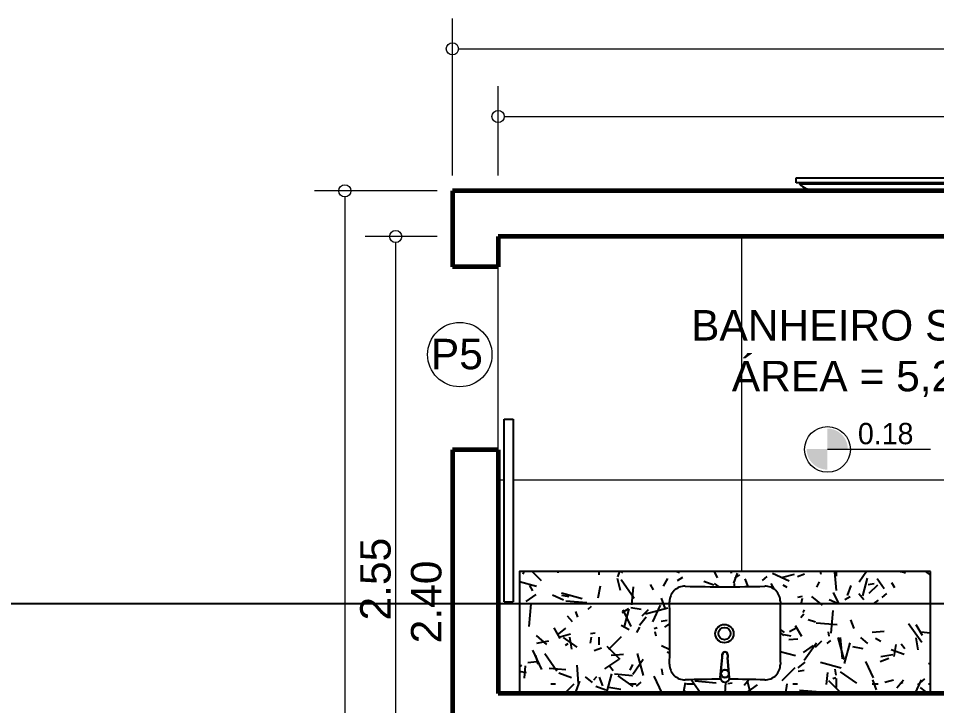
# Model space of a CAD drawing. Header units: millimetres. Extents: x 13 to 97.1, y 11.9 to 71.3.
# Drawn here: x 26.304 to 29.319, y 42.173 to 44.43 of the extents above; entities that cross this region are included whole.
import ezdxf

# ---------------------------------------------------------------- set-up
doc = ezdxf.new("R2010")
doc.units = ezdxf.units.MM
for name, color, linetype, lineweight in [('COTAS', 7, 'Continuous', 13), ('DESNÍVEL', 3, 'Continuous', 15), ('PAREDE CORTADA', 6, 'Continuous', 60), ('PORTAS', 1, 'Continuous', 25), ('TEXTO AMBIENTE', 7, 'Continuous', 30)]:
    doc.layers.add(name, color=color, linetype=linetype, lineweight=lineweight)
doc.layers.add('LINHA DE CORTE', color=2, linetype='Continuous')
doc.layers.add('MOBILIAS', color=7, linetype='Continuous')
doc.styles.get("Standard").update_dxf_attribs({"font": 'arial.ttf'})
doc.styles.add('STYLUS', font='stylu.ttf')
doc.dimstyles.new('Cota Projetos Arquitetônicos', dxfattribs={"dimtxt": 0.1, "dimasz": 0.04, "dimexe": 0.1, "dimexo": 0.05, "dimgap": 0.05, "dimtad": 4, "dimzin": 4, "dimdsep": 46, "dimtxsty": 'Standard', "dimblk": 'DOTBLANK', "dimcen": 0.09, "dimclrd": 7, "dimclre": 7, "dimclrt": 7, "dimadec": 0, "dimazin": 0, "dimtfac": 1, "dimtmove": 2, "dimatfit": 3, "dimfxl": 1, "dimtolj": 1, "dimtzin": 0, "dimlwd": 13, "dimlwe": 13, "dimarcsym": 0})

# ---------------------------------------------------------------- blocks, each defined once
blk = doc.blocks.new('_DotBlank')
at = {"color": 0, "linetype": 'ByBlock', "lineweight": -2}
blk.add_line((-0.5, 0), (-1, 0), dxfattribs=at)
blk.add_circle((0, 0), 0.5, dxfattribs=at)
blk = doc.blocks.new('*D403')
at = {"layer": 'COTAS', "color": 7, "linetype": 'Continuous', "lineweight": 13, "transparency": 16777216}
for p, q in [((27.7292, 43.9132), (27.7292, 44.4296)), ((31.3792, 43.9132), (31.3792, 44.4296)), ((27.7692, 44.3296), (31.3392, 44.3296))]:
    blk.add_line(p, q, dxfattribs=at)
at = {"layer": 'Defpoints', "color": 0, "transparency": 16777216}
for p in [(31.3792, 44.3296), (27.7292, 43.8632), (31.3792, 43.8632)]:
    blk.add_point(p, dxfattribs=at)
at = {"layer": 'COTAS', "color": 7, "lineweight": 13, "transparency": 16777216, "xscale": 0.04, "yscale": 0.04, "zscale": 0.04, "rotation": 180}
blk.add_blockref('_DotBlank', (27.7292, 44.3296), dxfattribs=at)
at = {"layer": 'COTAS', "color": 7, "lineweight": 13, "transparency": 16777216, "xscale": 0.04, "yscale": 0.04, "zscale": 0.04}
blk.add_blockref('_DotBlank', (31.3792, 44.3296), dxfattribs=at)
at = {"layer": 'COTAS', "color": 7, "transparency": 16777216, "insert": (29.5542, 44.2285), "char_height": 0.1, "attachment_point": 5}
blk.add_mtext('\\A1;3.65', dxfattribs=at)
blk = doc.blocks.new('*D404')
at = {"layer": 'COTAS', "color": 7, "linetype": 'Continuous', "lineweight": 13, "transparency": 16777216}
for p, q in [((27.8792, 43.9132), (27.8792, 44.2074)), ((31.3792, 43.9132), (31.3792, 44.2074)), ((27.9192, 44.1074), (31.3392, 44.1074))]:
    blk.add_line(p, q, dxfattribs=at)
at = {"layer": 'Defpoints', "color": 0, "transparency": 16777216}
for p in [(31.3792, 44.1074), (27.8792, 43.8632), (31.3792, 43.8632)]:
    blk.add_point(p, dxfattribs=at)
at = {"layer": 'COTAS', "color": 7, "lineweight": 13, "transparency": 16777216, "xscale": 0.04, "yscale": 0.04, "zscale": 0.04, "rotation": 180}
blk.add_blockref('_DotBlank', (27.8792, 44.1074), dxfattribs=at)
at = {"layer": 'COTAS', "color": 7, "lineweight": 13, "transparency": 16777216, "xscale": 0.04, "yscale": 0.04, "zscale": 0.04}
blk.add_blockref('_DotBlank', (31.3792, 44.1074), dxfattribs=at)
at = {"layer": 'COTAS', "color": 7, "transparency": 16777216, "insert": (29.6292, 44.0063), "char_height": 0.1, "attachment_point": 5}
blk.add_mtext('\\A1;3.50', dxfattribs=at)
blk = doc.blocks.new('*D405')
at = {"layer": 'COTAS', "color": 7, "linetype": 'Continuous', "lineweight": 13, "transparency": 16777216}
for p, q in [((27.6792, 43.8632), (27.2761, 43.8632)), ((27.3761, 43.8232), (27.3761, 41.3532)), ((27.6792, 41.3132), (27.2761, 41.3132))]:
    blk.add_line(p, q, dxfattribs=at)
at = {"layer": 'Defpoints', "color": 0, "transparency": 16777216}
for p in [(27.7292, 43.8632), (27.3761, 41.3132), (27.7292, 41.3132)]:
    blk.add_point(p, dxfattribs=at)
at = {"layer": 'COTAS', "color": 7, "lineweight": 13, "transparency": 16777216, "xscale": 0.04, "yscale": 0.04, "zscale": 0.04}
for p, rotation in [((27.3761, 43.8632), 90), ((27.3761, 41.3132), 270)]:
    blk.add_blockref('_DotBlank', p, dxfattribs=dict(at, rotation=rotation))
at = {"layer": 'COTAS', "color": 7, "transparency": 16777216, "insert": (27.4772, 42.5882), "char_height": 0.1, "attachment_point": 5, "rotation": 90}
blk.add_mtext('\\A1;2.55', dxfattribs=at)
blk = doc.blocks.new('*D406')
at = {"layer": 'COTAS', "color": 7, "linetype": 'Continuous', "lineweight": 13, "transparency": 16777216}
for p, q in [((27.6792, 43.7132), (27.443, 43.7132)), ((27.543, 43.6732), (27.543, 41.3532)), ((27.6792, 41.3132), (27.443, 41.3132))]:
    blk.add_line(p, q, dxfattribs=at)
at = {"layer": 'Defpoints', "color": 0, "transparency": 16777216}
for p in [(27.7292, 43.7132), (27.543, 41.3132), (27.7292, 41.3132)]:
    blk.add_point(p, dxfattribs=at)
at = {"layer": 'COTAS', "color": 7, "lineweight": 13, "transparency": 16777216, "xscale": 0.04, "yscale": 0.04, "zscale": 0.04}
for p, rotation in [((27.543, 43.7132), 90), ((27.543, 41.3132), 270)]:
    blk.add_blockref('_DotBlank', p, dxfattribs=dict(at, rotation=rotation))
at = {"layer": 'COTAS', "color": 7, "transparency": 16777216, "insert": (27.644, 42.5132), "char_height": 0.1, "attachment_point": 5, "rotation": 90}
blk.add_mtext('\\A1;2.40', dxfattribs=at)

msp = doc.modelspace()

# ---------------------------------------------------------------- hatches: boundary and pattern name
at = {"layer": 'COTAS'}
h = msp.add_hatch(dxfattribs=at)
h.set_pattern_fill('189', color=256, scale=0.1, pattern_type=2)
h.set_pattern_definition([(0, (27.8792, 43.7132), (0, 0.8), []), (90, (27.8792, 43.7132), (-0.8, 5e-17), [])])
edge = h.paths.add_edge_path()
edge.add_ellipse((29.6868, 42.6341), major_axis=(0, 0.245), ratio=0.734689, start_angle=217.4419, end_angle=502.5577, ccw=False)
edge.add_arc((29.8921, 42.4272), 0.0967, 172.6527, 193.2485)
edge.add_arc((29.769, 42.4114), 0.0297, 311.2776, 347.6565, ccw=False)
edge.add_line((29.7886, 42.3891), (29.7115, 42.3891))
edge.add_line((29.7115, 42.3891), (29.7115, 42.3771))
edge.add_line((29.7115, 42.3771), (29.7137, 42.3771))
edge.add_line((29.7137, 42.3771), (29.7137, 42.3748))
edge.add_arc((29.6868, 41.6992), 0.6761, 69.4285, 87.7199, ccw=False)
edge.add_line((29.9244, 42.3322), (29.9244, 42.2132))
edge.add_line((29.9244, 42.2132), (30.4292, 42.2132))
edge.add_line((30.4292, 42.2132), (30.4292, 42.3132))
edge.add_line((30.4292, 42.3132), (30.4985, 42.3132))
edge.add_line((30.4985, 42.3132), (30.4985, 43.0132))
edge.add_line((30.4985, 43.0132), (30.5285, 43.0132))
edge.add_line((30.5285, 43.0132), (30.5285, 42.3132))
edge.add_line((30.5285, 42.3132), (30.5792, 42.3132))
edge.add_line((30.5792, 42.3132), (30.5792, 43.0132))
edge.add_line((30.5792, 43.0132), (30.5492, 43.0132))
edge.add_line((30.5492, 43.0132), (30.5492, 43.7132))
edge.add_line((30.5492, 43.7132), (27.8792, 43.7132))
edge.add_line((27.8792, 43.7132), (27.8792, 43.6132))
edge.add_line((27.8792, 43.6132), (27.8792, 43.0132))
edge.add_line((27.8792, 43.0132), (27.8792, 42.2132))
edge.add_line((27.8792, 42.2132), (27.9492, 42.2132))
edge.add_line((27.9492, 42.2132), (27.9492, 42.6132))
edge.add_line((27.9492, 42.6132), (29.2992, 42.6132))
edge.add_line((29.2992, 42.6132), (29.2992, 42.2132))
edge.add_line((29.2992, 42.2132), (29.4492, 42.2132))
edge.add_line((29.4492, 42.2132), (29.4492, 42.3322))
edge.add_arc((29.6868, 41.6992), 0.6761, 92.2801, 110.5715, ccw=False)
edge.add_line((29.6599, 42.3748), (29.6599, 42.3771))
edge.add_line((29.6599, 42.3771), (29.6621, 42.3771))
edge.add_line((29.6621, 42.3771), (29.6621, 42.3891))
edge.add_line((29.6621, 42.3891), (29.585, 42.3891))
edge.add_arc((29.6046, 42.4114), 0.0297, 192.3435, 228.7225, ccw=False)
edge.add_arc((29.4815, 42.4272), 0.0967, 346.7515, 367.3488)
h.paths.add_polyline_path([(30.2899, 43.2625, -1), (30.5014, 43.2625, -1)], flags=16)
h.paths.add_polyline_path([(29.0359, 43.0141, -1), (28.8857, 43.0141, -1)], flags=16)
h.paths.add_polyline_path([(27.9292, 43.1132), (27.9292, 42.5132), (27.8992, 42.5132), (27.8992, 43.1132)], flags=16)
h.paths.add_polyline_path([(30.2818, 43.1602), (30.5027, 43.1602), (30.5027, 43.3663), (30.2818, 43.3663)], flags=24)
h.paths.add_polyline_path([(28.4852, 43.1235), (29.8161, 43.1235), (29.8161, 43.5214), (28.4852, 43.5214)], flags=24)
h.paths.add_polyline_path([(29.0427, 43.0111), (29.3221, 43.0111), (29.3221, 43.1198), (29.0427, 43.1198)], flags=24)
h = msp.add_hatch(color=256, dxfattribs=at)
h.paths.add_polyline_path([(28.96, 43.0828), (28.96, 43.0152), (29.0276, 43.0152, 0.414214)])
h.paths.add_polyline_path([(28.96, 43.0152), (28.8925, 43.0152, 0.414214), (28.96, 42.9477)])
at = {"layer": 'MOBILIAS'}
h = msp.add_hatch(dxfattribs=at)
h.set_pattern_fill('TEXTURED', color=256, scale=0.5, angle=150, pattern_type=2)
h.set_pattern_definition([(150, (-823.8454, -493.6635), (-0.38052559, -0.21908965), [0.02, -0.335, 0.015, -0.145, 0.03, -0.355]), (155, (-823.74055, -493.9319), (-0.36481955, -0.23813168), [0.04, -0.335, 0.03, -0.145, 0.06, -0.355]), (160, (-823.86563, -493.88854), (-0.35423288, -0.34462889), [0.035, -0.085, 0.045, -0.265, 0.025, -0.33]), (165, (-823.8102, -493.9725), (-0.32215502, -0.33296567), [0.07, -0.085, 0.075, -0.265, 0.055, -0.33]), (170, (-823.74233, -493.77498), (-0.376795605, -0.207725954), [0.04, -0.275, 0.035, -0.205, 0.025, -0.16]), (175, (-823.76795, -493.67936), (-0.398164027, -0.191024625), [0.055, -0.275, 0.07, -0.205, 0.06, -0.16]), (180, (-823.8529, -493.6765), (-0.18, -0.385), [0.025, -0.165, 0.02, -0.245, 0.015, -0.325]), (185, (-823.56805, -493.6331), (-0.28024637, -0.41098902), [0.055, -0.165, 0.04, -0.245, 0.03, -0.325]), (190, (-823.78666, -493.84176), (-0.22914657, -0.28410711), [0.02, -0.22, 0.015, -0.14, 0.04, -0.255]), (195, (-823.69666, -493.68588), (-0.1569256, -0.47686408), [0.04, -0.22, 0.03, -0.14, 0.075, -0.255]), (200, (-823.7616, -493.64838), (-0.08061676, -0.40712521), [0.01, -0.185, 0.025, -0.305, 0.03, -0.155]), (210, (-823.7921, -493.6712), (-0.0428461, -0.40578838), [0.025, -0.205, 0.01, -0.24, 0.02, -0.185]), (215, (-823.63622, -493.7612), (-0.15476363, -0.51122228), [0.055, -0.205, 0.02, -0.24, 0.04, -0.185]), (220, (-823.71447, -493.64673), (-0.02103988, -0.4027497), [0.015, -0.095, 0.03, -0.16, 0.02, -0.22]), (225, (-823.5361, -493.69776), (0.14142136, -0.53033009), [0.03, -0.095, 0.06, -0.16, 0.04, -0.22]), (230, (-823.88362, -493.8897), (0.16377193, -0.4115565), [0.035, -0.22, 0.015, -0.26, 0.03, -0.245]), (235, (-823.7426, -493.55544), (0.23588009, -0.42152768), [0.07, -0.22, 0.03, -0.26, 0.06, -0.245]), (240, (-823.8021, -493.6885), (0.28855118, -0.3802147), [0.03, -0.155, 0.02, -0.305, 0.01, -0.31]), (245, (-823.7362, -493.9344), (0.24451976, -0.51675438), [0.06, -0.155, 0.02, -0.305, 0.02, -0.31]), (250, (-823.81032, -493.86274), (0.23696156, -0.41614206), [0.035, -0.195, 0.03, -0.16, 0.035, -0.365]), (255, (-823.93326, -493.8957), (0.27232902, -0.39390596), [0.07, -0.195, 0.06, -0.16, 0.07, -0.365]), (260, (-823.6375, -493.63343), (0.27896979, -0.31827795), [0.04, -0.13, 0.02, -0.265, 0.03, -0.29]), (265, (-823.87134, -493.49843), (0.30564798, -0.29275299), [0.075, -0.13, 0.04, -0.265, 0.06, -0.29]), (270, (-823.5506, -493.7529), (0.39, -0.28), [0.025, -0.335, 0.03, -0.155, 0.035, -0.205]), (275, (-823.61207, -493.76936), (0.46167031, -0.28585053), [0.055, -0.335, 0.06, -0.155, 0.07, -0.205]), (280, (-823.59086, -493.60262), (0.34346896, -0.335453534), [0.015, -0.11, 0.02, -0.215, 0.04, -0.28]), (285, (-823.65233, -493.6191), (0.42651218, -0.33606154), [0.03, -0.11, 0.04, -0.215, 0.075, -0.28]), (290, (-823.66096, -494.02403), (0.34690887, -0.13445905), [0.03, -0.18, 0.035, -0.155, 0.02, -0.21]), (295, (-823.67666, -493.65124), (0.3980915, -0.08469447), [0.06, -0.18, 0.07, -0.155, 0.04, -0.21]), (300, (-823.80536, -493.44414), (0.39627876, 0.00362505), [0.02, -0.14, 0.04, -0.31, 0.035, -0.285]), (305, (-823.9039, -493.7048), (0.47188768, -0.0724363), [0.04, -0.14, 0.075, -0.31, 0.07, -0.285]), (310, (-823.65957, -493.85163), (0.47873786, 0.03619472), [0.03, -0.21, 0.025, -0.19, 0.02, -0.305]), (315, (-823.5306, -493.71825), (0.53740115, 0.07778175), [0.06, -0.21, 0.055, -0.19, 0.04, -0.305]), (320, (-823.62555, -493.7327), (0.45219134, 0.06440489), [0.045, -0.165, 0.03, -0.225, 0.04, -0.22]), (325, (-823.9329, -493.81506), (0.49647924, 0.17729457), [0.055, -0.165, 0.06, -0.225, 0.065, -0.22])])
h.paths.add_polyline_path([(29.2992, 42.6132), (27.9492, 42.6132), (27.9492, 42.2132), (29.2992, 42.2132)])
h.paths.add_polyline_path([(28.4423, 42.5139, -0.427942), (28.4936, 42.5649, 0.013063), (28.7548, 42.5649, -0.427942), (28.8061, 42.5139, 0.01026), (28.8061, 42.3087, -0.427942), (28.7548, 42.2577, 0.005814), (28.6385, 42.2594, -0.695714), (28.6099, 42.2594, 0.005814), (28.4936, 42.2577, -0.427942), (28.4423, 42.3087, 0.01026)], flags=16)
h.paths.add_polyline_path([(28.6525, 42.4094, -1), (28.5925, 42.4094, -1)], flags=0)
h.paths.add_polyline_path([(28.6425, 42.4094, -1), (28.6025, 42.4094, -1)], flags=0)
h.paths.add_polyline_path([(28.612, 42.2778, 1), (28.6363, 42.2778, 1)], flags=0)
h.paths.add_polyline_path([(28.624, 42.3494, -0.000526), (28.6241, 42.3494, 0.277778), (28.6159, 42.3445), (28.6159, 42.3391, -0.499821)], flags=0)
h.paths.add_polyline_path([(28.6371, 42.2801), (28.6336, 42.3312, -0.022239), (28.6332, 42.3392), (28.6332, 42.3412, -0.054879), (28.6332, 42.3392, 0.022239), (28.6336, 42.3312), (28.6373, 42.2777), (28.6371, 42.2801, -1.142071), (28.6111, 42.2789), (28.6089, 42.2647), (28.6111, 42.2789, -0.875602)], flags=0)

# ---------------------------------------------------------------- linework, layer by layer
at = {"layer": 'COTAS', "ltscale": 0.06}
msp.add_line((28.9609, 43.015), (29.2992, 43.015), dxfattribs=at)
at = {"layer": 'COTAS'}
msp.add_circle((27.7536, 43.3254), 0.1057, dxfattribs=at)
at = {"layer": 'COTAS', "ltscale": 0.06}
msp.add_circle((28.9608, 43.0141), 0.0751, dxfattribs=at)
at = {"layer": 'DESNÍVEL'}
msp.add_line((27.8792, 43.0132), (27.8792, 43.6132), dxfattribs=at)
at = {"layer": 'LINHA DE CORTE'}
msp.add_line((20.4472, 42.5077), (32.3148, 42.5077), dxfattribs=at)
at = {"layer": 'MOBILIAS'}
for p, q in [((28.8576, 43.8898), (28.8576, 43.9061)), ((28.8576, 43.9061), (30.2509, 43.9061)), ((30.2509, 43.8898), (28.8576, 43.8898)), ((28.87, 43.8858), (28.8739, 43.8808)), ((28.87, 43.8858), (30.2384, 43.8858)), ((28.8739, 43.8808), (28.8783, 43.8773)), ((28.8783, 43.8773), (28.8838, 43.8746)), ((28.8838, 43.8746), (28.8897, 43.8714)), ((28.8897, 43.8714), (28.8995, 43.8684)), ((28.8995, 43.8684), (28.9064, 43.8659)), ((28.9064, 43.8659), (28.9162, 43.8644)), ((28.9162, 43.8644), (28.9219, 43.8632)), ((30.1865, 43.8632), (28.9219, 43.8632)), ((28.6089, 42.2647), (28.6146, 42.3314)), ((28.611, 42.2777), (28.6156, 42.3313)), ((28.6149, 42.339), (28.6149, 42.3414)), ((28.6159, 42.339), (28.6159, 42.3414)), ((28.6322, 42.3392), (28.6322, 42.3412)), ((28.6373, 42.2777), (28.6326, 42.3311)), ((28.6332, 42.3392), (28.6332, 42.3412)), ((28.6395, 42.2647), (28.6336, 42.3312)), ((28.6241, 42.2646), (28.6242, 42.2646))]:
    msp.add_line(p, q, dxfattribs=at)
msp.add_lwpolyline([(29.2992, 42.6132), (27.9492, 42.6132), (27.9492, 42.2132), (29.2992, 42.2132)], close=True, dxfattribs=at)
for centre, radius in [((28.6225, 42.4094), 0.03), ((28.6225, 42.4094), 0.02), ((28.6242, 42.2778), 0.0132), ((28.6242, 42.2778), 0.0122)]:
    msp.add_circle(centre, radius, dxfattribs=at)
for centre, radius, start, end in [((28.87, 43.8878), 0.00204, 90, 270), ((28.4923, 42.5149), 0.05, 88.5032, 181.1757), ((28.6242, 47.5632), 5, 268.5032, 271.4968), ((28.7561, 42.5149), 0.05, 358.8243, 91.4968), ((23.4433, 42.4113), 5, 358.8243, 1.1757), ((33.805, 42.4113), 5, 178.8243, 181.1757), ((28.5248, 42.339), 0.0901, 355.1276, 0), ((28.6241, 42.3402), 0.00922, 6.2828, 172.6145), ((28.5248, 42.339), 0.0911, 355.1276, 0), ((28.6241, 42.3402), 0.00822, 6.2828, 172.6145), ((28.6241, 42.3352), 0.0142, 90, 90.241), ((28.7233, 42.3392), 0.0911, 180, 185.096), ((28.7233, 42.3392), 0.0901, 180, 185.096), ((28.6241, 42.3402), 0.00922, 353.7171947166909, 353.7172124137559), ((28.4923, 42.3077), 0.05, 178.8243, 271.4968), ((28.7561, 42.3077), 0.05, 268.5032, 1.1757), ((28.6242, 37.2594), 5, 90.1644, 91.4968), ((28.6242, 42.2647), 0.0153, 179.9943, 359.9943), ((28.6242, 37.2594), 5, 88.5032, 89.8356)]:
    msp.add_arc(centre, radius, start, end, dxfattribs=at)
at = {"layer": 'PAREDE CORTADA'}
for p, q in [((27.7292, 43.8632), (27.7292, 43.6132)), ((31.3792, 43.8632), (27.7292, 43.8632)), ((27.8792, 43.7132), (27.8792, 43.6132)), ((31.3792, 43.7132), (27.8792, 43.7132)), ((27.8792, 43.7132), (27.8792, 43.6132)), ((27.8792, 43.6132), (27.7292, 43.6132)), ((27.7292, 43.0132), (27.7292, 41.3132)), ((27.8792, 43.0132), (27.7292, 43.0132)), ((27.8792, 43.0132), (27.8792, 42.2132)), ((30.4292, 42.2132), (27.8792, 42.2132))]:
    msp.add_line(p, q, dxfattribs=at)
at = {"layer": 'PORTAS'}
for p, q in [((27.8992, 42.5132), (27.8992, 43.1132)), ((27.8992, 43.1132), (27.9292, 43.1132)), ((27.9292, 43.1132), (27.9292, 42.5132)), ((27.8992, 42.5132), (27.9292, 42.5132))]:
    msp.add_line(p, q, dxfattribs=at)

# ---------------------------------------------------------------- texts
at = {"layer": 'COTAS', "style": 'STYLUS'}
msp.add_text('0.18', height=0.07, dxfattribs=at).set_placement((29.0608, 43.0312))
at = {"layer": 'COTAS', "insert": (27.8293, 43.2759), "char_height": 0.1, "attachment_point": 9}
msp.add_mtext_dynamic_manual_height_columns('P5', width=0.218613, gutter_width=0.75, heights=[0], dxfattribs=at)
at = {"layer": 'TEXTO AMBIENTE', "insert": (28.1147, 43.4717), "char_height": 0.1, "attachment_point": 1}
msp.add_mtext_dynamic_manual_height_columns('\\pxqc;BANHEIRO SOCIAL\\PÁREA = 5,23 m²', width=2.077037, gutter_width=12.5, heights=[0.4317], dxfattribs=at)

# ---------------------------------------------------------------- dimensions: what is measured, and where the dimension line sits
at = {"layer": 'COTAS'}
for base, p1, picture, middle in [((31.3792, 44.3296), (27.7292, 43.8632), '*D403', (29.5542, 44.2285)), ((31.3792, 44.1074), (27.8792, 43.8632), '*D404', (29.6292, 44.0063))]:
    dim = msp.add_linear_dim(base=base, p1=p1, p2=(31.3792, 43.8632), dimstyle='Cota Projetos Arquitetônicos', dxfattribs=at)
    dim.commit()
    dim.dimension.update_dxf_attribs({"geometry": picture, "text_midpoint": middle})
for base, p1, picture, middle in [((27.3761, 41.3132), (27.7292, 43.8632), '*D405', (27.4772, 42.5882)), ((27.543, 41.3132), (27.7292, 43.7132), '*D406', (27.644, 42.5132))]:
    dim = msp.add_linear_dim(base=base, p1=p1, p2=(27.7292, 41.3132), angle=90, dimstyle='Cota Projetos Arquitetônicos', dxfattribs=at)
    dim.commit()
    dim.dimension.update_dxf_attribs({"geometry": picture, "text_midpoint": middle})

doc.saveas('drawing.dxf')
